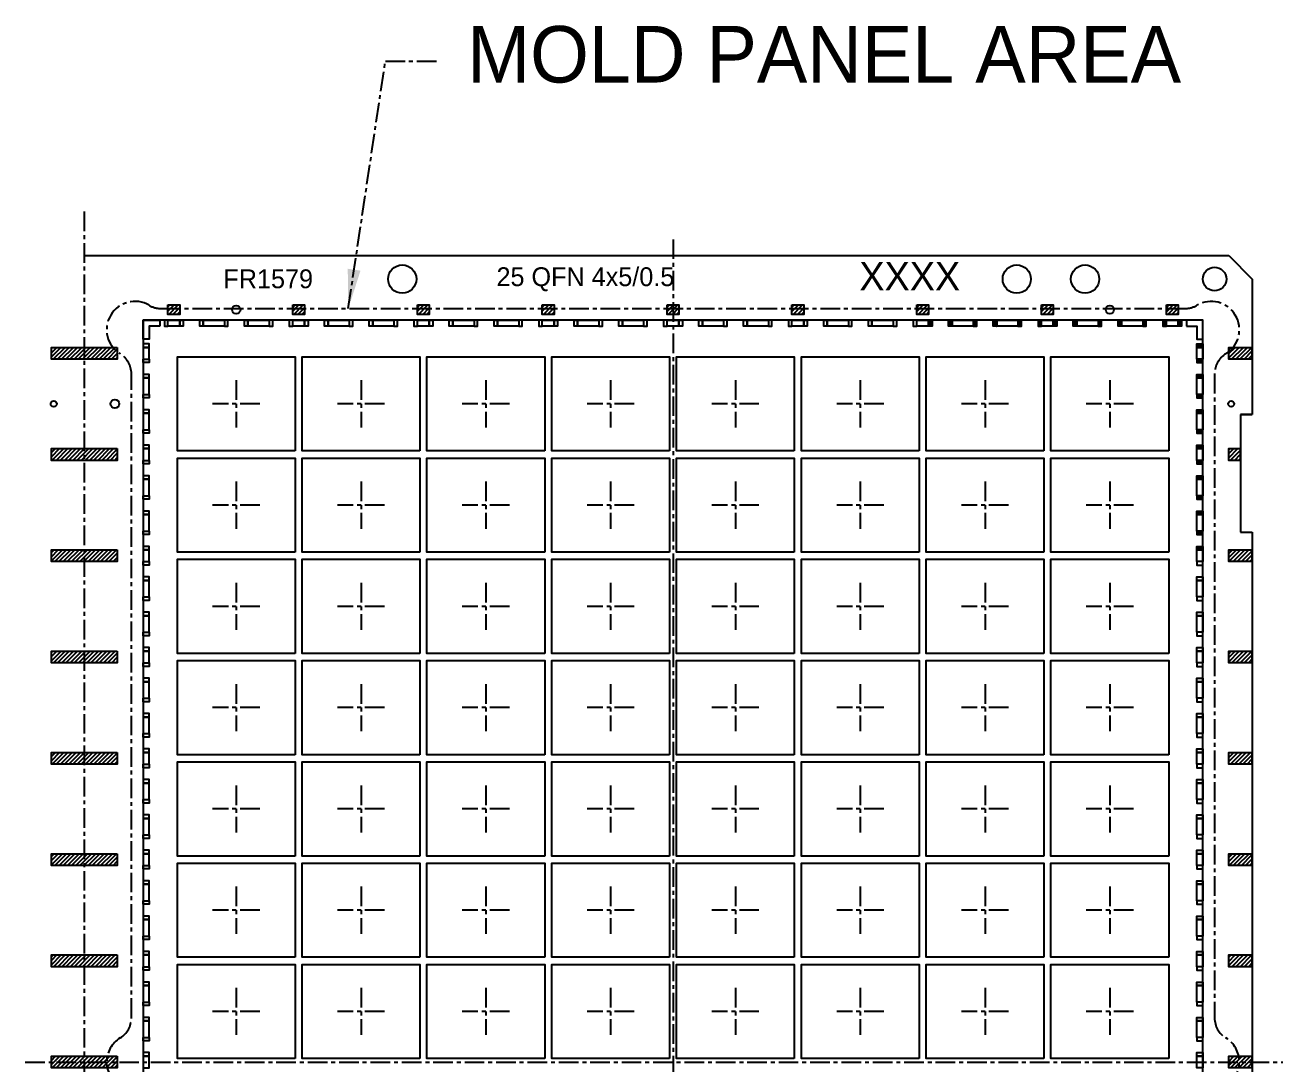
# Model space of a CAD drawing. Extents: x 255 to 461, y -61 to 88.
# Drawn here: x 381 to 461.1, y 20 to 86.1 of the extents above; entities that cross this region are included whole.
import ezdxf
from ezdxf.enums import TextEntityAlignment as Align

# ---------------------------------------------------------------- set-up
doc = ezdxf.new("R2010")
doc.units = 0
doc.header["$MEASUREMENT"] = 0
doc.linetypes.add('CENTER', pattern=[2, 1.25, -0.25, 0.25, -0.25])
doc.layers.get('0').update_dxf_attribs({"linetype": 'CONTINUOUS'})
doc.layers.add('CENTER', color=1, linetype='CENTER')
doc.layers.add('half_bottom', color=4, linetype='CONTINUOUS')
doc.dimstyles.new('ISO-25', dxfattribs={"dimtxt": 2.5, "dimasz": 2.5, "dimexe": 1.25, "dimexo": 0.625, "dimtad": 1, "dimtxsty": 'STANDARD', "dimcen": 2.5, "dimadec": 0, "dimazin": 0, "dimtfac": 1, "dimtmove": 0, "dimatfit": 3, "dimfxl": 1, "dimarcsym": 0})
pattern_1 = [(45, (719.6393, 405.13205), (-0.06629126, 0.06629126), [])]
pattern_2 = [(45, (-138.37387, 462.52261), (-0.13258252, 0.13258252), [])]

msp = doc.modelspace()

# ---------------------------------------------------------------- hatches: boundary and pattern name
at = {"layer": 'half_bottom'}
h = msp.add_hatch(dxfattribs=at)
h.set_pattern_fill('ANSI31', color=256, scale=1.5, style=0)
h.set_pattern_definition(pattern_2)
h.paths.add_polyline_path([(390.056, 68.303), (390.056, 67.703), (390.806, 67.703), (390.806, 68.303)])
h = msp.add_hatch(dxfattribs=at)
h.set_pattern_fill('ANSI31', color=256, scale=1.5, style=0)
h.set_pattern_definition(pattern_2)
h.paths.add_polyline_path([(398.006, 68.303), (398.006, 67.703), (398.756, 67.703), (398.756, 68.303)])
h = msp.add_hatch(dxfattribs=at)
h.set_pattern_fill('ANSI31', color=256, scale=1.5, style=0)
h.set_pattern_definition(pattern_2)
h.paths.add_polyline_path([(405.956, 67.703), (406.706, 67.703), (406.706, 68.303), (405.956, 68.303)])
h = msp.add_hatch(dxfattribs=at)
h.set_pattern_fill('ANSI31', color=256, scale=1.5, style=0)
h.set_pattern_definition(pattern_2)
h.paths.add_polyline_path([(413.906, 68.303), (413.906, 67.703), (414.656, 67.703), (414.656, 68.303)])
h = msp.add_hatch(dxfattribs=at)
h.set_pattern_fill('ANSI31', color=256, scale=1.5, style=0)
h.set_pattern_definition(pattern_2)
h.paths.add_polyline_path([(421.856, 68.303), (421.856, 67.703), (422.606, 67.703), (422.606, 68.303)])
h = msp.add_hatch(dxfattribs=at)
h.set_pattern_fill('ANSI31', color=256, scale=1.5, style=0)
h.set_pattern_definition(pattern_2)
h.paths.add_polyline_path([(429.806, 68.303), (429.806, 67.703), (430.556, 67.703), (430.556, 68.303)])
h = msp.add_hatch(dxfattribs=at)
h.set_pattern_fill('ANSI31', color=256, scale=1.5, style=0)
h.set_pattern_definition(pattern_2)
h.paths.add_polyline_path([(437.756, 68.303), (437.756, 67.703), (438.506, 67.703), (438.506, 68.303)])
h = msp.add_hatch(dxfattribs=at)
h.set_pattern_fill('ANSI31', color=256, scale=1.5, style=0)
h.set_pattern_definition(pattern_2)
h.paths.add_polyline_path([(445.706, 67.703), (446.456, 67.703), (446.456, 68.303), (445.706, 68.303)])
h = msp.add_hatch(dxfattribs=at)
h.set_pattern_fill('ANSI31', color=256, scale=1.5, style=0)
h.set_pattern_definition(pattern_2)
h.paths.add_polyline_path([(453.656, 67.703), (454.406, 67.703), (454.406, 68.303), (453.656, 68.303)])
h = msp.add_hatch(dxfattribs=at)
h.set_pattern_fill('ANSI31', color=256, scale=0.75, style=0)
h.set_pattern_definition(pattern_1)
h.paths.add_polyline_path([(454.631, 67.328), (454.406, 67.328), (454.406, 66.953), (454.631, 66.953)])
h.paths.add_polyline_path([(453.656, 67.328), (453.431, 67.328), (453.431, 66.953), (453.656, 66.953)])
h.paths.add_polyline_path([(452.381, 67.328), (452.156, 67.328), (452.156, 66.953), (452.381, 66.953)])
h.paths.add_polyline_path([(450.806, 67.328), (450.581, 67.328), (450.581, 66.953), (450.806, 66.953)])
h.paths.add_polyline_path([(449.531, 67.328), (449.306, 67.328), (449.306, 66.953), (449.531, 66.953)])
h.paths.add_polyline_path([(447.956, 67.328), (447.731, 67.328), (447.731, 66.953), (447.956, 66.953)])
h.paths.add_polyline_path([(446.681, 67.328), (446.456, 67.328), (446.456, 66.953), (446.681, 66.953)])
h.paths.add_polyline_path([(445.706, 67.328), (445.481, 67.328), (445.481, 66.953), (445.706, 66.953)])
h.paths.add_polyline_path([(444.431, 67.328), (444.206, 67.328), (444.206, 66.953), (444.431, 66.953)])
h.paths.add_polyline_path([(442.856, 67.328), (442.631, 67.328), (442.631, 66.953), (442.856, 66.953)])
h.paths.add_polyline_path([(441.581, 67.328), (441.356, 67.328), (441.356, 66.953), (441.581, 66.953)])
h.paths.add_polyline_path([(440.006, 67.328), (439.781, 67.328), (439.781, 66.953), (440.006, 66.953)])
h.paths.add_polyline_path([(438.731, 67.328), (438.506, 67.328), (438.506, 66.953), (438.731, 66.953)])
h = msp.add_hatch(dxfattribs=at)
h.set_pattern_fill('ANSI31', color=256, scale=0.75, style=0)
h.set_pattern_definition(pattern_1)
h.paths.add_polyline_path([(455.981, 65.603), (455.981, 65.828), (455.606, 65.828), (455.606, 65.603)])
h.paths.add_polyline_path([(455.606, 64.853), (455.606, 64.628), (455.981, 64.628), (455.981, 64.853)])
h.paths.add_polyline_path([(455.606, 63.653), (455.981, 63.653), (455.981, 63.878), (455.606, 63.878)])
h.paths.add_polyline_path([(455.981, 62.378), (455.981, 62.603), (455.606, 62.603), (455.606, 62.378)])
h.paths.add_polyline_path([(455.981, 61.403), (455.981, 61.628), (455.606, 61.628), (455.606, 61.403)])
h.paths.add_polyline_path([(455.981, 60.128), (455.981, 60.353), (455.606, 60.353), (455.606, 60.128)])
h.paths.add_polyline_path([(455.981, 59.378), (455.606, 59.378), (455.606, 59.153), (455.981, 59.153)])
h.paths.add_polyline_path([(455.981, 58.178), (455.981, 58.403), (455.606, 58.403), (455.606, 58.178)])
h.paths.add_polyline_path([(455.981, 57.428), (455.606, 57.428), (455.606, 57.203), (455.981, 57.203)])
h.paths.add_polyline_path([(455.981, 55.928), (455.981, 56.153), (455.606, 56.153), (455.606, 55.928)])
h.paths.add_polyline_path([(455.606, 55.178), (455.606, 54.953), (455.981, 54.953), (455.981, 55.178)])
h.paths.add_polyline_path([(455.606, 53.903), (455.606, 53.678), (455.981, 53.678), (455.981, 53.903)])
h.paths.add_polyline_path([(455.981, 52.703), (455.981, 52.928), (455.606, 52.928), (455.606, 52.703)])
h = msp.add_hatch(dxfattribs=at)
h.set_pattern_fill('ANSI31', color=256, scale=1.5, angle=180, style=0)
h.set_pattern_definition([(225, (-138.37387, 462.52261), (0.13258252, -0.13258252), [])])
h.paths.add_polyline_path([(386.831, 65.603), (382.631, 65.603), (382.631, 64.853), (386.831, 64.853)])
h.paths.add_polyline_path([(386.831, 59.153), (382.631, 59.153), (382.631, 58.403), (386.831, 58.403)])
h.paths.add_polyline_path([(386.831, 52.703), (382.631, 52.703), (382.631, 51.953), (386.831, 51.953)])
h.paths.add_polyline_path([(386.831, 46.253), (382.631, 46.253), (382.631, 45.503), (386.831, 45.503)])
h.paths.add_polyline_path([(386.831, 39.803), (382.631, 39.803), (382.631, 39.053), (386.831, 39.053)])
h.paths.add_polyline_path([(386.831, 33.353), (382.631, 33.353), (382.631, 32.603), (386.831, 32.603)])
h.paths.add_polyline_path([(386.831, 26.903), (382.631, 26.903), (382.631, 26.153), (386.831, 26.153)])
h.paths.add_polyline_path([(386.831, 20.453), (382.631, 20.453), (382.631, 19.703), (386.831, 19.703)])
h.paths.add_polyline_path([(386.831, 14.003), (382.631, 14.003), (382.631, 13.253), (386.831, 13.253)])
h.paths.add_polyline_path([(386.831, 7.553), (382.631, 7.553), (382.631, 6.803), (386.831, 6.803)])
h.paths.add_polyline_path([(386.831, 1.103), (382.631, 1.103), (382.631, 0.353), (386.831, 0.353)])
h.paths.add_polyline_path([(386.831, -5.347), (382.631, -5.347), (382.631, -6.097), (386.831, -6.097)])
h.paths.add_polyline_path([(386.831, -11.797), (382.631, -11.797), (382.631, -12.547), (386.831, -12.547)])
h.paths.add_polyline_path([(386.831, -18.247), (382.631, -18.247), (382.631, -18.997), (386.831, -18.997)])
h.paths.add_polyline_path([(386.831, -24.697), (382.631, -24.697), (382.631, -25.447), (386.831, -25.447)])
h = msp.add_hatch(dxfattribs=at)
h.set_pattern_fill('ANSI31', color=256, scale=1.5)
h.set_pattern_definition([(45, (587.0097, 264.31879), (-0.13258252, 0.13258252), [])])
h.paths.add_polyline_path([(457.631, 64.853), (459.131, 64.853), (459.131, 65.603), (457.631, 65.603)])
h.paths.add_polyline_path([(457.631, 59.153), (457.631, 58.403), (458.381, 58.403), (458.381, 59.153)])
h.paths.add_polyline_path([(459.131, 51.953), (459.131, 52.703), (457.631, 52.703), (457.631, 51.953)])
h.paths.add_polyline_path([(457.631, 45.503), (459.131, 45.503), (459.131, 46.253), (457.631, 46.253)])
h.paths.add_polyline_path([(457.631, 32.603), (459.131, 32.603), (459.131, 33.353), (457.631, 33.353)])
h.paths.add_polyline_path([(457.631, 39.053), (459.131, 39.053), (459.131, 39.803), (457.631, 39.803)])
h.paths.add_polyline_path([(457.631, 26.153), (459.131, 26.153), (459.131, 26.903), (457.631, 26.903)])
h.paths.add_polyline_path([(457.631, 19.703), (459.131, 19.703), (459.131, 20.453), (457.631, 20.453)])
h.paths.add_polyline_path([(457.631, 13.253), (459.131, 13.253), (459.131, 14.003), (457.631, 14.003)])
h.paths.add_polyline_path([(457.631, 6.803), (459.131, 6.803), (459.131, 7.553), (457.631, 7.553)])
h.paths.add_polyline_path([(457.631, 1.103), (457.631, 0.353), (459.131, 0.353), (459.131, 1.103)])
h.paths.add_polyline_path([(457.631, -6.097), (459.131, -6.097), (459.131, -5.347), (457.631, -5.347)])
h.paths.add_polyline_path([(457.631, -12.547), (459.131, -12.547), (459.131, -11.797), (457.631, -11.797)])
h.paths.add_polyline_path([(459.131, -24.697), (457.631, -24.697), (457.631, -25.447), (459.131, -25.447)])
h.paths.add_polyline_path([(458.381, -18.247), (457.631, -18.247), (457.631, -18.997), (458.381, -18.997)])

# ---------------------------------------------------------------- linework, layer by layer
for p, q in [((384.731, 71.453), (457.633, 71.453)), ((457.633, 71.453), (459.131, 69.955)), ((459.131, 69.955), (459.131, 61.328)), ((459.131, 61.328), (458.381, 61.328)), ((458.381, 61.328), (458.381, 53.828)), ((458.381, 61.328), (459.131, 61.328)), ((458.381, 61.328), (458.381, 53.828)), ((458.381, 53.828), (459.131, 53.828)), ((458.381, 53.828), (459.131, 53.828)), ((459.131, 53.828), (459.131, -13.672)), ((459.131, 53.828), (459.131, -13.672))]:
    msp.add_line(p, q)
for points in [[(388.481, -27.172), (455.981, -27.172), (455.981, 67.328), (388.481, 67.328)], [(389.531, 66.953), (388.856, 66.953), (388.856, 66.128), (388.481, 66.128), (388.481, 67.328), (389.531, 67.328)], [(390.806, 66.953), (390.056, 66.953), (390.056, 67.328), (390.806, 67.328)], [(393.656, 67.328), (393.656, 66.953), (392.306, 66.953), (392.306, 67.328)], [(396.506, 67.328), (396.506, 66.953), (395.156, 66.953), (395.156, 67.328)], [(398.756, 66.953), (398.006, 66.953), (398.006, 67.328), (398.756, 67.328)], [(401.606, 67.328), (401.606, 66.953), (400.256, 66.953), (400.256, 67.328)], [(404.456, 67.328), (404.456, 66.953), (403.106, 66.953), (403.106, 67.328)], [(406.706, 66.953), (405.956, 66.953), (405.956, 67.328), (406.706, 67.328)], [(409.556, 67.328), (409.556, 66.953), (408.206, 66.953), (408.206, 67.328)], [(412.406, 67.328), (412.406, 66.953), (411.056, 66.953), (411.056, 67.328)], [(414.656, 66.953), (413.906, 66.953), (413.906, 67.328), (414.656, 67.328)], [(417.506, 67.328), (417.506, 66.953), (416.156, 66.953), (416.156, 67.328)], [(420.356, 67.328), (420.356, 66.953), (419.006, 66.953), (419.006, 67.328)], [(422.606, 66.953), (421.856, 66.953), (421.856, 67.328), (422.606, 67.328)], [(425.456, 67.328), (425.456, 66.953), (424.106, 66.953), (424.106, 67.328)], [(428.306, 67.328), (428.306, 66.953), (426.956, 66.953), (426.956, 67.328)], [(430.556, 66.953), (429.806, 66.953), (429.806, 67.328), (430.556, 67.328)], [(433.406, 67.328), (433.406, 66.953), (432.056, 66.953), (432.056, 67.328)], [(436.256, 67.328), (436.256, 66.953), (434.906, 66.953), (434.906, 67.328)], [(438.506, 66.953), (437.756, 66.953), (437.756, 67.328), (438.506, 67.328)], [(441.356, 67.328), (441.356, 66.953), (440.006, 66.953), (440.006, 67.328)], [(444.206, 67.328), (444.206, 66.953), (442.856, 66.953), (442.856, 67.328)], [(446.456, 66.953), (445.706, 66.953), (445.706, 67.328), (446.456, 67.328)], [(449.306, 67.328), (449.306, 66.953), (447.956, 66.953), (447.956, 67.328)], [(452.156, 67.328), (452.156, 66.953), (450.806, 66.953), (450.806, 67.328)], [(454.406, 66.953), (453.656, 66.953), (453.656, 67.328), (454.406, 67.328)], [(454.931, 66.953), (455.606, 66.953), (455.606, 66.128), (455.981, 66.128), (455.981, 67.328), (454.931, 67.328)], [(388.481, 65.603), (388.481, 64.853), (388.856, 64.853), (388.856, 65.603)], [(455.981, 65.603), (455.981, 64.853), (455.606, 64.853), (455.606, 65.603)], [(388.481, 63.653), (388.481, 62.603), (388.856, 62.603), (388.856, 63.653)], [(455.981, 63.653), (455.981, 62.603), (455.606, 62.603), (455.606, 63.653)], [(388.481, 61.403), (388.481, 60.353), (388.856, 60.353), (388.856, 61.403)], [(455.981, 61.403), (455.981, 60.353), (455.606, 60.353), (455.606, 61.403)], [(388.481, 59.153), (388.481, 58.403), (388.856, 58.403), (388.856, 59.153)], [(455.981, 59.153), (455.981, 58.403), (455.606, 58.403), (455.606, 59.153)], [(388.481, 57.203), (388.481, 56.153), (388.856, 56.153), (388.856, 57.203)], [(455.981, 57.203), (455.981, 56.153), (455.606, 56.153), (455.606, 57.203)], [(388.481, 54.953), (388.481, 53.903), (388.856, 53.903), (388.856, 54.953)], [(455.981, 54.953), (455.981, 53.903), (455.606, 53.903), (455.606, 54.953)], [(388.481, 52.703), (388.481, 51.953), (388.856, 51.953), (388.856, 52.703)], [(455.981, 52.703), (455.981, 51.953), (455.606, 51.953), (455.606, 52.703)], [(388.481, 50.753), (388.481, 49.703), (388.856, 49.703), (388.856, 50.753)], [(455.981, 50.753), (455.981, 49.703), (455.606, 49.703), (455.606, 50.753)], [(388.481, 48.503), (388.481, 47.453), (388.856, 47.453), (388.856, 48.503)], [(455.981, 48.503), (455.981, 47.453), (455.606, 47.453), (455.606, 48.503)], [(388.481, 46.253), (388.481, 45.503), (388.856, 45.503), (388.856, 46.253)], [(455.981, 46.253), (455.981, 45.503), (455.606, 45.503), (455.606, 46.253)], [(388.481, 44.303), (388.481, 43.253), (388.856, 43.253), (388.856, 44.303)], [(455.981, 44.303), (455.981, 43.253), (455.606, 43.253), (455.606, 44.303)], [(388.481, 42.053), (388.481, 41.003), (388.856, 41.003), (388.856, 42.053)], [(455.981, 42.053), (455.981, 41.003), (455.606, 41.003), (455.606, 42.053)], [(388.481, 39.803), (388.481, 39.053), (388.856, 39.053), (388.856, 39.803)], [(455.981, 39.803), (455.981, 39.053), (455.606, 39.053), (455.606, 39.803)], [(388.481, 37.853), (388.481, 36.803), (388.856, 36.803), (388.856, 37.853)], [(455.981, 37.853), (455.981, 36.803), (455.606, 36.803), (455.606, 37.853)], [(388.481, 35.603), (388.481, 34.553), (388.856, 34.553), (388.856, 35.603)], [(455.981, 35.603), (455.981, 34.553), (455.606, 34.553), (455.606, 35.603)], [(388.481, 33.353), (388.481, 32.603), (388.856, 32.603), (388.856, 33.353)], [(455.981, 33.353), (455.981, 32.603), (455.606, 32.603), (455.606, 33.353)], [(388.481, 31.403), (388.481, 30.353), (388.856, 30.353), (388.856, 31.403)], [(455.981, 31.403), (455.981, 30.353), (455.606, 30.353), (455.606, 31.403)], [(388.481, 29.153), (388.481, 28.103), (388.856, 28.103), (388.856, 29.153)], [(455.981, 29.153), (455.981, 28.103), (455.606, 28.103), (455.606, 29.153)], [(388.481, 26.903), (388.481, 26.153), (388.856, 26.153), (388.856, 26.903)], [(455.981, 26.903), (455.981, 26.153), (455.606, 26.153), (455.606, 26.903)], [(388.481, 24.953), (388.481, 23.903), (388.856, 23.903), (388.856, 24.953)], [(455.981, 24.953), (455.981, 23.903), (455.606, 23.903), (455.606, 24.953)], [(388.481, 22.703), (388.481, 21.653), (388.856, 21.653), (388.856, 22.703)], [(455.981, 22.703), (455.981, 21.653), (455.606, 21.653), (455.606, 22.703)], [(388.481, 20.453), (388.481, 19.703), (388.856, 19.703), (388.856, 20.453)], [(455.981, 20.453), (455.981, 19.703), (455.606, 19.703), (455.606, 20.453)]]:
    msp.add_lwpolyline(points, close=True)
at = {"linetype": 'ByBlock'}
for points in [[(398.156, 59.003), (390.656, 59.003), (390.656, 65.003), (398.156, 65.003)], [(406.106, 59.003), (398.606, 59.003), (398.606, 65.003), (406.106, 65.003)], [(414.056, 59.003), (406.556, 59.003), (406.556, 65.003), (414.056, 65.003)], [(422.006, 59.003), (414.506, 59.003), (414.506, 65.003), (422.006, 65.003)], [(429.956, 59.003), (422.456, 59.003), (422.456, 65.003), (429.956, 65.003)], [(437.906, 59.003), (430.406, 59.003), (430.406, 65.003), (437.906, 65.003)], [(445.856, 59.003), (438.356, 59.003), (438.356, 65.003), (445.856, 65.003)], [(453.806, 59.003), (446.306, 59.003), (446.306, 65.003), (453.806, 65.003)], [(398.156, 52.553), (390.656, 52.553), (390.656, 58.553), (398.156, 58.553)], [(406.106, 52.553), (398.606, 52.553), (398.606, 58.553), (406.106, 58.553)], [(414.056, 52.553), (406.556, 52.553), (406.556, 58.553), (414.056, 58.553)], [(422.006, 52.553), (414.506, 52.553), (414.506, 58.553), (422.006, 58.553)], [(429.956, 52.553), (422.456, 52.553), (422.456, 58.553), (429.956, 58.553)], [(437.906, 52.553), (430.406, 52.553), (430.406, 58.553), (437.906, 58.553)], [(445.856, 52.553), (438.356, 52.553), (438.356, 58.553), (445.856, 58.553)], [(453.806, 52.553), (446.306, 52.553), (446.306, 58.553), (453.806, 58.553)], [(398.156, 46.103), (390.656, 46.103), (390.656, 52.103), (398.156, 52.103)], [(406.106, 46.103), (398.606, 46.103), (398.606, 52.103), (406.106, 52.103)], [(414.056, 46.103), (406.556, 46.103), (406.556, 52.103), (414.056, 52.103)], [(422.006, 46.103), (414.506, 46.103), (414.506, 52.103), (422.006, 52.103)], [(429.956, 46.103), (422.456, 46.103), (422.456, 52.103), (429.956, 52.103)], [(437.906, 46.103), (430.406, 46.103), (430.406, 52.103), (437.906, 52.103)], [(445.856, 46.103), (438.356, 46.103), (438.356, 52.103), (445.856, 52.103)], [(453.806, 46.103), (446.306, 46.103), (446.306, 52.103), (453.806, 52.103)], [(398.156, 39.653), (390.656, 39.653), (390.656, 45.653), (398.156, 45.653)], [(406.106, 39.653), (398.606, 39.653), (398.606, 45.653), (406.106, 45.653)], [(414.056, 39.653), (406.556, 39.653), (406.556, 45.653), (414.056, 45.653)], [(422.006, 39.653), (414.506, 39.653), (414.506, 45.653), (422.006, 45.653)], [(429.956, 39.653), (422.456, 39.653), (422.456, 45.653), (429.956, 45.653)], [(437.906, 39.653), (430.406, 39.653), (430.406, 45.653), (437.906, 45.653)], [(445.856, 39.653), (438.356, 39.653), (438.356, 45.653), (445.856, 45.653)], [(453.806, 39.653), (446.306, 39.653), (446.306, 45.653), (453.806, 45.653)], [(398.156, 33.203), (390.656, 33.203), (390.656, 39.203), (398.156, 39.203)], [(406.106, 33.203), (398.606, 33.203), (398.606, 39.203), (406.106, 39.203)], [(414.056, 33.203), (406.556, 33.203), (406.556, 39.203), (414.056, 39.203)], [(422.006, 33.203), (414.506, 33.203), (414.506, 39.203), (422.006, 39.203)], [(429.956, 33.203), (422.456, 33.203), (422.456, 39.203), (429.956, 39.203)], [(437.906, 33.203), (430.406, 33.203), (430.406, 39.203), (437.906, 39.203)], [(445.856, 33.203), (438.356, 33.203), (438.356, 39.203), (445.856, 39.203)], [(453.806, 33.203), (446.306, 33.203), (446.306, 39.203), (453.806, 39.203)], [(398.156, 26.753), (390.656, 26.753), (390.656, 32.753), (398.156, 32.753)], [(406.106, 26.753), (398.606, 26.753), (398.606, 32.753), (406.106, 32.753)], [(414.056, 26.753), (406.556, 26.753), (406.556, 32.753), (414.056, 32.753)], [(422.006, 26.753), (414.506, 26.753), (414.506, 32.753), (422.006, 32.753)], [(429.956, 26.753), (422.456, 26.753), (422.456, 32.753), (429.956, 32.753)], [(437.906, 26.753), (430.406, 26.753), (430.406, 32.753), (437.906, 32.753)], [(445.856, 26.753), (438.356, 26.753), (438.356, 32.753), (445.856, 32.753)], [(453.806, 26.753), (446.306, 26.753), (446.306, 32.753), (453.806, 32.753)], [(398.156, 20.303), (390.656, 20.303), (390.656, 26.303), (398.156, 26.303)], [(406.106, 20.303), (398.606, 20.303), (398.606, 26.303), (406.106, 26.303)], [(414.056, 20.303), (406.556, 20.303), (406.556, 26.303), (414.056, 26.303)], [(422.006, 20.303), (414.506, 20.303), (414.506, 26.303), (422.006, 26.303)], [(429.956, 20.303), (422.456, 20.303), (422.456, 26.303), (429.956, 26.303)], [(437.906, 20.303), (430.406, 20.303), (430.406, 26.303), (437.906, 26.303)], [(445.856, 20.303), (438.356, 20.303), (438.356, 26.303), (445.856, 26.303)], [(453.806, 20.303), (446.306, 20.303), (446.306, 26.303), (453.806, 26.303)]]:
    msp.add_lwpolyline(points, close=True, dxfattribs=at)
for centre, radius in [((404.981, 69.953), 0.9), ((444.131, 69.953), 0.9), ((448.481, 69.953), 0.9), ((456.731, 69.953), 0.75), ((394.406, 68.003), 0.263), ((450.056, 68.003), 0.263), ((382.781, 62.003), 0.188), ((386.681, 62.003), 0.277), ((457.781, 62.003), 0.188)]:
    msp.add_circle(centre, radius)
at = {"layer": 'CENTER'}
for p, q in [((384.731, 74.247), (384.731, -37.148)), ((422.231, 72.483), (422.231, -37.75)), ((394.406, 63.503), (394.406, 60.503)), ((402.356, 63.503), (402.356, 60.503)), ((410.306, 63.503), (410.306, 60.503)), ((418.256, 63.503), (418.256, 60.503)), ((426.206, 63.503), (426.206, 60.503)), ((434.156, 63.503), (434.156, 60.503)), ((442.106, 63.503), (442.106, 60.503)), ((450.056, 63.503), (450.056, 60.503)), ((395.906, 62.003), (392.906, 62.003)), ((403.856, 62.003), (400.856, 62.003)), ((411.806, 62.003), (408.806, 62.003)), ((419.756, 62.003), (416.756, 62.003)), ((427.706, 62.003), (424.706, 62.003)), ((435.656, 62.003), (432.656, 62.003)), ((443.606, 62.003), (440.606, 62.003)), ((451.556, 62.003), (448.556, 62.003)), ((394.406, 57.053), (394.406, 54.053)), ((402.356, 57.053), (402.356, 54.053)), ((410.306, 57.053), (410.306, 54.053)), ((418.256, 57.053), (418.256, 54.053)), ((426.206, 57.053), (426.206, 54.053)), ((434.156, 57.053), (434.156, 54.053)), ((442.106, 57.053), (442.106, 54.053)), ((450.056, 57.053), (450.056, 54.053)), ((395.906, 55.553), (392.906, 55.553)), ((403.856, 55.553), (400.856, 55.553)), ((411.806, 55.553), (408.806, 55.553)), ((419.756, 55.553), (416.756, 55.553)), ((427.706, 55.553), (424.706, 55.553)), ((435.656, 55.553), (432.656, 55.553)), ((443.606, 55.553), (440.606, 55.553)), ((451.556, 55.553), (448.556, 55.553)), ((394.406, 50.603), (394.406, 47.603)), ((402.356, 50.603), (402.356, 47.603)), ((410.306, 50.603), (410.306, 47.603)), ((418.256, 50.603), (418.256, 47.603)), ((426.206, 50.603), (426.206, 47.603)), ((434.156, 50.603), (434.156, 47.603)), ((442.106, 50.603), (442.106, 47.603)), ((450.056, 50.603), (450.056, 47.603)), ((395.906, 49.103), (392.906, 49.103)), ((403.856, 49.103), (400.856, 49.103)), ((411.806, 49.103), (408.806, 49.103)), ((419.756, 49.103), (416.756, 49.103)), ((427.706, 49.103), (424.706, 49.103)), ((435.656, 49.103), (432.656, 49.103)), ((443.606, 49.103), (440.606, 49.103)), ((451.556, 49.103), (448.556, 49.103)), ((394.406, 44.153), (394.406, 41.153)), ((402.356, 44.153), (402.356, 41.153)), ((410.306, 44.153), (410.306, 41.153)), ((418.256, 44.153), (418.256, 41.153)), ((426.206, 44.153), (426.206, 41.153)), ((434.156, 44.153), (434.156, 41.153)), ((442.106, 44.153), (442.106, 41.153)), ((450.056, 44.153), (450.056, 41.153)), ((395.906, 42.653), (392.906, 42.653)), ((403.856, 42.653), (400.856, 42.653)), ((411.806, 42.653), (408.806, 42.653)), ((419.756, 42.653), (416.756, 42.653)), ((427.706, 42.653), (424.706, 42.653)), ((435.656, 42.653), (432.656, 42.653)), ((443.606, 42.653), (440.606, 42.653)), ((451.556, 42.653), (448.556, 42.653)), ((394.406, 37.703), (394.406, 34.703)), ((402.356, 37.703), (402.356, 34.703)), ((410.306, 37.703), (410.306, 34.703)), ((418.256, 37.703), (418.256, 34.703)), ((426.206, 37.703), (426.206, 34.703)), ((434.156, 37.703), (434.156, 34.703)), ((442.106, 37.703), (442.106, 34.703)), ((450.056, 37.703), (450.056, 34.703)), ((395.906, 36.203), (392.906, 36.203)), ((403.856, 36.203), (400.856, 36.203)), ((411.806, 36.203), (408.806, 36.203)), ((419.756, 36.203), (416.756, 36.203)), ((427.706, 36.203), (424.706, 36.203)), ((435.656, 36.203), (432.656, 36.203)), ((443.606, 36.203), (440.606, 36.203)), ((451.556, 36.203), (448.556, 36.203)), ((394.406, 31.253), (394.406, 28.253)), ((402.356, 31.253), (402.356, 28.253)), ((410.306, 31.253), (410.306, 28.253)), ((418.256, 31.253), (418.256, 28.253)), ((426.206, 31.253), (426.206, 28.253)), ((434.156, 31.253), (434.156, 28.253)), ((442.106, 31.253), (442.106, 28.253)), ((450.056, 31.253), (450.056, 28.253)), ((395.906, 29.753), (392.906, 29.753)), ((403.856, 29.753), (400.856, 29.753)), ((411.806, 29.753), (408.806, 29.753)), ((419.756, 29.753), (416.756, 29.753)), ((427.706, 29.753), (424.706, 29.753)), ((435.656, 29.753), (432.656, 29.753)), ((443.606, 29.753), (440.606, 29.753)), ((451.556, 29.753), (448.556, 29.753)), ((394.406, 24.803), (394.406, 21.803)), ((402.356, 24.803), (402.356, 21.803)), ((410.306, 24.803), (410.306, 21.803)), ((418.256, 24.803), (418.256, 21.803)), ((426.206, 24.803), (426.206, 21.803)), ((434.156, 24.803), (434.156, 21.803)), ((442.106, 24.803), (442.106, 21.803)), ((450.056, 24.803), (450.056, 21.803)), ((395.906, 23.303), (392.906, 23.303)), ((403.856, 23.303), (400.856, 23.303)), ((411.806, 23.303), (408.806, 23.303)), ((419.756, 23.303), (416.756, 23.303)), ((427.706, 23.303), (424.706, 23.303)), ((435.656, 23.303), (432.656, 23.303)), ((443.606, 23.303), (440.606, 23.303)), ((451.556, 23.303), (448.556, 23.303)), ((380.961, 20.078), (461.078, 20.078))]:
    msp.add_line(p, q, dxfattribs=at)
at = {"layer": 'CENTER', "color": 1, "linetype": 'CENTER'}
msp.add_lwpolyline([(387.015, 21.613, 0.260875), (387.731, 22.891), (387.731, 63.915, 0.260875), (387.015, 65.194, -0.989214), (388.864, 68.283, 0.132863), (389.62, 68.078), (454.843, 68.078, 0.132863), (455.599, 68.283, -0.989214), (457.447, 65.194, 0.260875), (456.731, 63.915), (456.731, 22.891, 0.260875), (457.447, 21.613, -0.559851), (457.447, 18.544, 0.260875), (456.731, 17.265), (456.731, -23.759, 0.260875), (457.447, -25.037, -0.989214), (455.599, -28.126, 0.132863), (454.843, -27.922), (389.62, -27.922, 0.132863), (388.864, -28.126, -0.989214), (387.015, -25.037, 0.260875), (387.731, -23.759), (387.731, 17.265, 0.260875), (387.015, 18.544, -0.559851)], format="xyb", close=True, dxfattribs=at)
at = {"layer": 'half_bottom'}
for p, q in [((459.131, 64.853), (459.131, 65.603)), ((458.381, 58.403), (458.381, 59.153)), ((459.131, 51.953), (459.131, 52.703)), ((459.131, 45.503), (459.131, 46.253)), ((459.131, 39.053), (459.131, 39.803)), ((459.131, 32.603), (459.131, 33.353)), ((459.131, 26.153), (459.131, 26.903)), ((459.131, 19.703), (459.131, 20.453))]:
    msp.add_line(p, q, dxfattribs=at)
for points in [[(390.056, 68.303), (390.806, 68.303), (390.806, 67.703), (390.056, 67.703)], [(398.006, 68.303), (398.756, 68.303), (398.756, 67.703), (398.006, 67.703)], [(405.956, 68.303), (406.706, 68.303), (406.706, 67.703), (405.956, 67.703)], [(413.906, 68.303), (414.656, 68.303), (414.656, 67.703), (413.906, 67.703)], [(421.856, 68.303), (422.606, 68.303), (422.606, 67.703), (421.856, 67.703)], [(429.806, 68.303), (430.556, 68.303), (430.556, 67.703), (429.806, 67.703)], [(437.756, 68.303), (438.506, 68.303), (438.506, 67.703), (437.756, 67.703)], [(445.706, 68.303), (446.456, 68.303), (446.456, 67.703), (445.706, 67.703)], [(453.656, 68.303), (454.406, 68.303), (454.406, 67.703), (453.656, 67.703)], [(390.056, 67.328), (389.831, 67.328), (389.831, 66.953), (390.056, 66.953)], [(390.806, 67.328), (391.031, 67.328), (391.031, 66.953), (390.806, 66.953)], [(392.081, 67.328), (392.306, 67.328), (392.306, 66.953), (392.081, 66.953)], [(393.881, 67.328), (393.656, 67.328), (393.656, 66.953), (393.881, 66.953)], [(394.931, 67.328), (395.156, 67.328), (395.156, 66.953), (394.931, 66.953)], [(396.731, 67.328), (396.506, 67.328), (396.506, 66.953), (396.731, 66.953)], [(398.006, 67.328), (397.781, 67.328), (397.781, 66.953), (398.006, 66.953)], [(398.756, 67.328), (398.981, 67.328), (398.981, 66.953), (398.756, 66.953)], [(400.031, 67.328), (400.256, 67.328), (400.256, 66.953), (400.031, 66.953)], [(401.831, 67.328), (401.606, 67.328), (401.606, 66.953), (401.831, 66.953)], [(402.881, 67.328), (403.106, 67.328), (403.106, 66.953), (402.881, 66.953)], [(404.681, 67.328), (404.456, 67.328), (404.456, 66.953), (404.681, 66.953)], [(405.956, 67.328), (405.731, 67.328), (405.731, 66.953), (405.956, 66.953)], [(406.706, 67.328), (406.931, 67.328), (406.931, 66.953), (406.706, 66.953)], [(407.981, 67.328), (408.206, 67.328), (408.206, 66.953), (407.981, 66.953)], [(409.781, 67.328), (409.556, 67.328), (409.556, 66.953), (409.781, 66.953)], [(410.831, 67.328), (411.056, 67.328), (411.056, 66.953), (410.831, 66.953)], [(412.631, 67.328), (412.406, 67.328), (412.406, 66.953), (412.631, 66.953)], [(413.906, 67.328), (413.681, 67.328), (413.681, 66.953), (413.906, 66.953)], [(414.656, 67.328), (414.881, 67.328), (414.881, 66.953), (414.656, 66.953)], [(415.931, 67.328), (416.156, 67.328), (416.156, 66.953), (415.931, 66.953)], [(417.731, 67.328), (417.506, 67.328), (417.506, 66.953), (417.731, 66.953)], [(418.781, 67.328), (419.006, 67.328), (419.006, 66.953), (418.781, 66.953)], [(420.581, 67.328), (420.356, 67.328), (420.356, 66.953), (420.581, 66.953)], [(421.856, 67.328), (421.631, 67.328), (421.631, 66.953), (421.856, 66.953)], [(422.606, 67.328), (422.831, 67.328), (422.831, 66.953), (422.606, 66.953)], [(423.881, 67.328), (424.106, 67.328), (424.106, 66.953), (423.881, 66.953)], [(425.681, 67.328), (425.456, 67.328), (425.456, 66.953), (425.681, 66.953)], [(426.731, 67.328), (426.956, 67.328), (426.956, 66.953), (426.731, 66.953)], [(428.531, 67.328), (428.306, 67.328), (428.306, 66.953), (428.531, 66.953)], [(429.806, 67.328), (429.581, 67.328), (429.581, 66.953), (429.806, 66.953)], [(430.556, 67.328), (430.781, 67.328), (430.781, 66.953), (430.556, 66.953)], [(431.831, 67.328), (432.056, 67.328), (432.056, 66.953), (431.831, 66.953)], [(433.631, 67.328), (433.406, 67.328), (433.406, 66.953), (433.631, 66.953)], [(434.681, 67.328), (434.906, 67.328), (434.906, 66.953), (434.681, 66.953)], [(436.481, 67.328), (436.256, 67.328), (436.256, 66.953), (436.481, 66.953)], [(437.756, 67.328), (437.531, 67.328), (437.531, 66.953), (437.756, 66.953)], [(438.506, 67.328), (438.731, 67.328), (438.731, 66.953), (438.506, 66.953)], [(439.781, 67.328), (440.006, 67.328), (440.006, 66.953), (439.781, 66.953)], [(441.581, 67.328), (441.356, 67.328), (441.356, 66.953), (441.581, 66.953)], [(442.631, 67.328), (442.856, 67.328), (442.856, 66.953), (442.631, 66.953)], [(444.431, 67.328), (444.206, 67.328), (444.206, 66.953), (444.431, 66.953)], [(445.706, 67.328), (445.481, 67.328), (445.481, 66.953), (445.706, 66.953)], [(446.456, 67.328), (446.681, 67.328), (446.681, 66.953), (446.456, 66.953)], [(447.731, 67.328), (447.956, 67.328), (447.956, 66.953), (447.731, 66.953)], [(449.531, 67.328), (449.306, 67.328), (449.306, 66.953), (449.531, 66.953)], [(450.581, 67.328), (450.806, 67.328), (450.806, 66.953), (450.581, 66.953)], [(452.381, 67.328), (452.156, 67.328), (452.156, 66.953), (452.381, 66.953)], [(453.656, 67.328), (453.431, 67.328), (453.431, 66.953), (453.656, 66.953)], [(454.406, 67.328), (454.631, 67.328), (454.631, 66.953), (454.406, 66.953)], [(388.856, 65.603), (388.856, 65.828), (388.481, 65.828), (388.481, 65.603)], [(455.606, 65.603), (455.606, 65.828), (455.981, 65.828), (455.981, 65.603)], [(386.831, 65.603), (386.831, 64.853), (382.631, 64.853), (382.631, 65.603)], [(388.856, 64.853), (388.856, 64.628), (388.481, 64.628), (388.481, 64.853)], [(455.606, 64.853), (455.606, 64.628), (455.981, 64.628), (455.981, 64.853)], [(388.856, 63.653), (388.856, 63.878), (388.481, 63.878), (388.481, 63.653)], [(455.606, 63.653), (455.606, 63.878), (455.981, 63.878), (455.981, 63.653)], [(388.856, 62.603), (388.856, 62.378), (388.481, 62.378), (388.481, 62.603)], [(455.606, 62.603), (455.606, 62.378), (455.981, 62.378), (455.981, 62.603)], [(388.856, 61.403), (388.856, 61.628), (388.481, 61.628), (388.481, 61.403)], [(455.606, 61.403), (455.606, 61.628), (455.981, 61.628), (455.981, 61.403)], [(388.856, 60.353), (388.856, 60.128), (388.481, 60.128), (388.481, 60.353)], [(455.606, 60.353), (455.606, 60.128), (455.981, 60.128), (455.981, 60.353)], [(388.856, 59.153), (388.856, 59.378), (388.481, 59.378), (388.481, 59.153)], [(455.606, 59.153), (455.606, 59.378), (455.981, 59.378), (455.981, 59.153)], [(386.831, 59.153), (386.831, 58.403), (382.631, 58.403), (382.631, 59.153)], [(388.856, 58.403), (388.856, 58.178), (388.481, 58.178), (388.481, 58.403)], [(455.606, 58.403), (455.606, 58.178), (455.981, 58.178), (455.981, 58.403)], [(388.856, 57.203), (388.856, 57.428), (388.481, 57.428), (388.481, 57.203)], [(455.606, 57.203), (455.606, 57.428), (455.981, 57.428), (455.981, 57.203)], [(388.856, 56.153), (388.856, 55.928), (388.481, 55.928), (388.481, 56.153)], [(455.606, 56.153), (455.606, 55.928), (455.981, 55.928), (455.981, 56.153)], [(388.856, 54.953), (388.856, 55.178), (388.481, 55.178), (388.481, 54.953)], [(455.606, 54.953), (455.606, 55.178), (455.981, 55.178), (455.981, 54.953)], [(388.856, 53.903), (388.856, 53.678), (388.481, 53.678), (388.481, 53.903)], [(455.606, 53.903), (455.606, 53.678), (455.981, 53.678), (455.981, 53.903)], [(388.856, 52.703), (388.856, 52.928), (388.481, 52.928), (388.481, 52.703)], [(455.606, 52.703), (455.606, 52.928), (455.981, 52.928), (455.981, 52.703)], [(386.831, 52.703), (386.831, 51.953), (382.631, 51.953), (382.631, 52.703)], [(388.856, 51.953), (388.856, 51.728), (388.481, 51.728), (388.481, 51.953)], [(455.606, 51.953), (455.606, 51.728), (455.981, 51.728), (455.981, 51.953)], [(388.856, 50.753), (388.856, 50.978), (388.481, 50.978), (388.481, 50.753)], [(455.606, 50.753), (455.606, 50.978), (455.981, 50.978), (455.981, 50.753)], [(388.856, 49.703), (388.856, 49.478), (388.481, 49.478), (388.481, 49.703)], [(455.606, 49.703), (455.606, 49.478), (455.981, 49.478), (455.981, 49.703)], [(388.856, 48.503), (388.856, 48.728), (388.481, 48.728), (388.481, 48.503)], [(455.606, 48.503), (455.606, 48.728), (455.981, 48.728), (455.981, 48.503)], [(388.856, 47.453), (388.856, 47.228), (388.481, 47.228), (388.481, 47.453)], [(455.606, 47.453), (455.606, 47.228), (455.981, 47.228), (455.981, 47.453)], [(388.856, 46.253), (388.856, 46.478), (388.481, 46.478), (388.481, 46.253)], [(455.606, 46.253), (455.606, 46.478), (455.981, 46.478), (455.981, 46.253)], [(386.831, 46.253), (386.831, 45.503), (382.631, 45.503), (382.631, 46.253)], [(388.856, 45.503), (388.856, 45.278), (388.481, 45.278), (388.481, 45.503)], [(455.606, 45.503), (455.606, 45.278), (455.981, 45.278), (455.981, 45.503)], [(388.856, 44.303), (388.856, 44.528), (388.481, 44.528), (388.481, 44.303)], [(455.606, 44.303), (455.606, 44.528), (455.981, 44.528), (455.981, 44.303)], [(388.856, 43.253), (388.856, 43.028), (388.481, 43.028), (388.481, 43.253)], [(455.606, 43.253), (455.606, 43.028), (455.981, 43.028), (455.981, 43.253)], [(388.856, 42.053), (388.856, 42.278), (388.481, 42.278), (388.481, 42.053)], [(455.606, 42.053), (455.606, 42.278), (455.981, 42.278), (455.981, 42.053)], [(388.856, 41.003), (388.856, 40.778), (388.481, 40.778), (388.481, 41.003)], [(455.606, 41.003), (455.606, 40.778), (455.981, 40.778), (455.981, 41.003)], [(386.831, 39.803), (386.831, 39.053), (382.631, 39.053), (382.631, 39.803)], [(388.856, 39.803), (388.856, 40.028), (388.481, 40.028), (388.481, 39.803)], [(455.606, 39.803), (455.606, 40.028), (455.981, 40.028), (455.981, 39.803)], [(388.856, 39.053), (388.856, 38.828), (388.481, 38.828), (388.481, 39.053)], [(455.606, 39.053), (455.606, 38.828), (455.981, 38.828), (455.981, 39.053)], [(388.856, 37.853), (388.856, 38.078), (388.481, 38.078), (388.481, 37.853)], [(455.606, 37.853), (455.606, 38.078), (455.981, 38.078), (455.981, 37.853)], [(388.856, 36.803), (388.856, 36.578), (388.481, 36.578), (388.481, 36.803)], [(455.606, 36.803), (455.606, 36.578), (455.981, 36.578), (455.981, 36.803)], [(388.856, 35.603), (388.856, 35.828), (388.481, 35.828), (388.481, 35.603)], [(455.606, 35.603), (455.606, 35.828), (455.981, 35.828), (455.981, 35.603)], [(388.856, 34.553), (388.856, 34.328), (388.481, 34.328), (388.481, 34.553)], [(455.606, 34.553), (455.606, 34.328), (455.981, 34.328), (455.981, 34.553)], [(386.831, 33.353), (386.831, 32.603), (382.631, 32.603), (382.631, 33.353)], [(388.856, 33.353), (388.856, 33.578), (388.481, 33.578), (388.481, 33.353)], [(455.606, 33.353), (455.606, 33.578), (455.981, 33.578), (455.981, 33.353)], [(388.856, 32.603), (388.856, 32.378), (388.481, 32.378), (388.481, 32.603)], [(455.606, 32.603), (455.606, 32.378), (455.981, 32.378), (455.981, 32.603)], [(388.856, 31.403), (388.856, 31.628), (388.481, 31.628), (388.481, 31.403)], [(455.606, 31.403), (455.606, 31.628), (455.981, 31.628), (455.981, 31.403)], [(388.856, 30.353), (388.856, 30.128), (388.481, 30.128), (388.481, 30.353)], [(455.606, 30.353), (455.606, 30.128), (455.981, 30.128), (455.981, 30.353)], [(388.856, 29.153), (388.856, 29.378), (388.481, 29.378), (388.481, 29.153)], [(455.606, 29.153), (455.606, 29.378), (455.981, 29.378), (455.981, 29.153)], [(388.856, 28.103), (388.856, 27.878), (388.481, 27.878), (388.481, 28.103)], [(455.606, 28.103), (455.606, 27.878), (455.981, 27.878), (455.981, 28.103)], [(386.831, 26.903), (386.831, 26.153), (382.631, 26.153), (382.631, 26.903)], [(388.856, 26.903), (388.856, 27.128), (388.481, 27.128), (388.481, 26.903)], [(455.606, 26.903), (455.606, 27.128), (455.981, 27.128), (455.981, 26.903)], [(388.856, 26.153), (388.856, 25.928), (388.481, 25.928), (388.481, 26.153)], [(455.606, 26.153), (455.606, 25.928), (455.981, 25.928), (455.981, 26.153)], [(388.856, 24.953), (388.856, 25.178), (388.481, 25.178), (388.481, 24.953)], [(455.606, 24.953), (455.606, 25.178), (455.981, 25.178), (455.981, 24.953)], [(388.856, 23.903), (388.856, 23.678), (388.481, 23.678), (388.481, 23.903)], [(455.606, 23.903), (455.606, 23.678), (455.981, 23.678), (455.981, 23.903)], [(388.856, 22.703), (388.856, 22.928), (388.481, 22.928), (388.481, 22.703)], [(455.606, 22.703), (455.606, 22.928), (455.981, 22.928), (455.981, 22.703)], [(388.856, 21.653), (388.856, 21.428), (388.481, 21.428), (388.481, 21.653)], [(455.606, 21.653), (455.606, 21.428), (455.981, 21.428), (455.981, 21.653)], [(386.831, 20.453), (386.831, 19.703), (382.631, 19.703), (382.631, 20.453)], [(388.856, 20.453), (388.856, 20.678), (388.481, 20.678), (388.481, 20.453)], [(455.606, 20.453), (455.606, 20.678), (455.981, 20.678), (455.981, 20.453)]]:
    msp.add_lwpolyline(points, close=True, dxfattribs=at)
for points in [[(459.131, 64.853), (457.631, 64.853), (457.631, 65.603), (459.131, 65.603)], [(458.381, 58.403), (457.631, 58.403), (457.631, 59.153), (458.381, 59.153)], [(459.131, 51.953), (457.631, 51.953), (457.631, 52.703), (459.131, 52.703)], [(459.131, 45.503), (457.631, 45.503), (457.631, 46.253), (459.131, 46.253)], [(459.131, 39.053), (457.631, 39.053), (457.631, 39.803), (459.131, 39.803)], [(459.131, 32.603), (457.631, 32.603), (457.631, 33.353), (459.131, 33.353)], [(459.131, 26.153), (457.631, 26.153), (457.631, 26.903), (459.131, 26.903)], [(459.131, 19.703), (457.631, 19.703), (457.631, 20.453), (459.131, 20.453)]]:
    msp.add_lwpolyline(points, dxfattribs=at)

# ---------------------------------------------------------------- texts
at = {"linetype": 'Continuous'}
for s, p in [('FR1579', (393.59, 69.369)), ('25 QFN 4x5/0.5', (410.985, 69.503))]:
    msp.add_text(s, height=1.2, dxfattribs=at).set_placement(p)
msp.add_text('XXXX', height=1.8, dxfattribs=at).set_placement((437.312, 69.232), align=Align.CENTER)
at = {"layer": 'CENTER', "color": 1, "linetype": 'CENTER'}
msp.add_text('MOLD PANEL AREA', height=3.6, dxfattribs=at).set_placement((409.117, 82.472))

# ---------------------------------------------------------------- leaders
msp.add_leader([(401.547, 68.078), (403.909, 83.832), (407.224, 83.831)], dimstyle='ISO-25', override={"dimgap": 0.625, "dimtad": 0}, dxfattribs=at)

doc.saveas('drawing.dxf')
